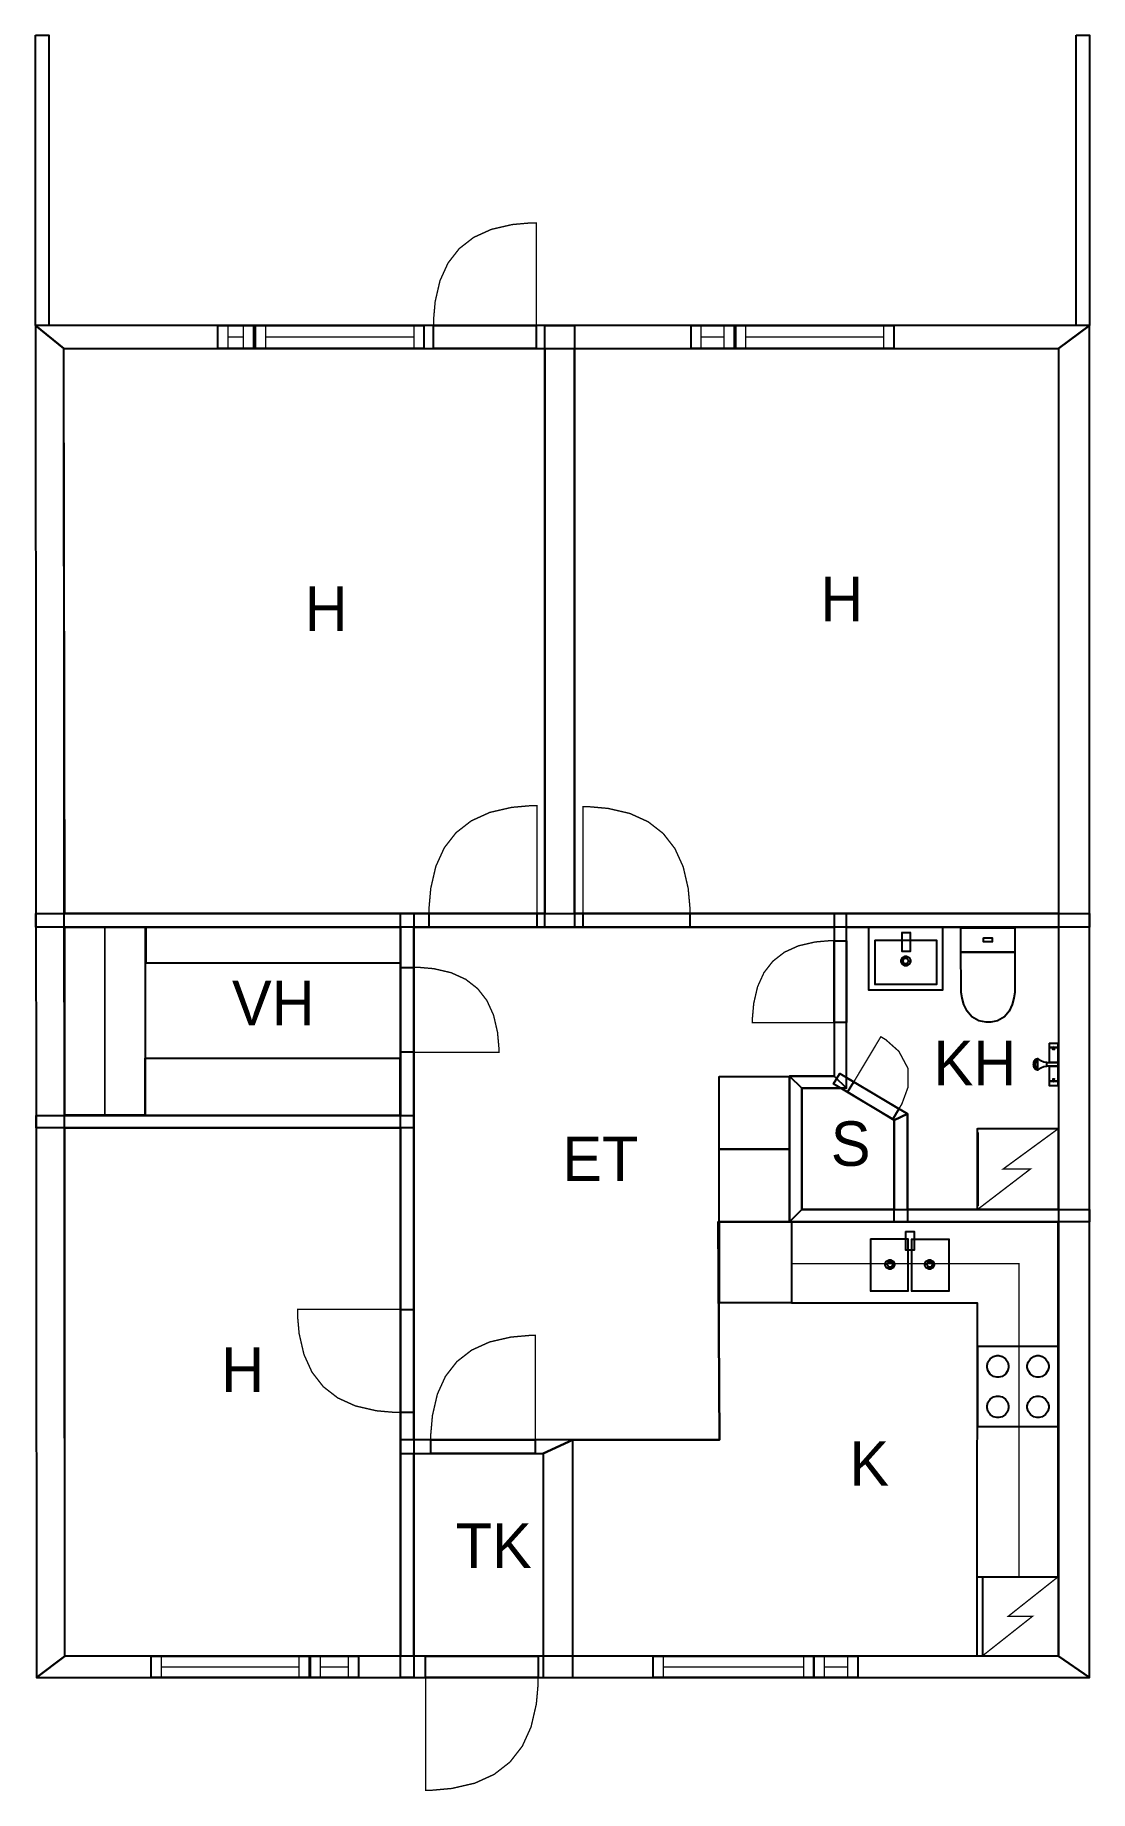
# Model space of a CAD drawing. Extents: x 2.6 to 10.8, y 0 to 13.6.
import ezdxf

# ---------------------------------------------------------------- set-up
doc = ezdxf.new("R2010")
doc.units = 0
doc.layers.get('0').update_dxf_attribs({"linetype": 'CONTINUOUS'})

msp = doc.modelspace()

# ---------------------------------------------------------------- linework, layer by layer
at = {"color": 0}
for points, const_width in [([(2.61481, 13.5499), (2.71897, 13.5499), (2.71897, 11.3085), (2.61481, 11.3085), (2.61481, 13.5499)], 0.002083), ([(10.649, 13.5499), (10.7532, 13.5499), (10.7532, 11.3085), (10.649, 11.3085), (10.649, 13.5499)], 0.002083), ([(5.68864, 11.3085), (5.68864, 11.3549), (5.70101, 11.4943), (5.73817, 11.6553), (5.80007, 11.7915), (5.88678, 11.9029), (5.99821, 11.9896), (6.13444, 12.0515), (6.29546, 12.0887), (6.43479, 12.1011), (6.48122, 12.1011), (6.48122, 11.3085), (5.68864, 11.3085)], 0.010417), ([(2.83458, 11.1314), (10.5123, 11.1314), (10.7519, 11.3085), (2.61561, 11.3085), (2.83458, 11.1314)], 0.002083), ([(2.84196, 1.03923), (2.83458, 11.1314), (2.61561, 11.3085), (2.62332, 0.872558), (2.84196, 1.03923)], 0.002083), ([(4.02311, 11.3085), (4.29833, 11.3085), (4.29833, 11.1314), (4.02311, 11.1314), (4.02311, 11.3085)], 0.010417), ([(4.02311, 11.3085), (4.29833, 11.3085), (4.29833, 11.1314), (4.02311, 11.1314), (4.02311, 11.3085)], 0.010417), ([(4.3144, 11.3085), (5.61447, 11.3085), (5.61447, 11.1314), (4.3144, 11.1314), (4.3144, 11.3085)], 0.010417), ([(4.3144, 11.3085), (5.61447, 11.3085), (5.61447, 11.1314), (4.3144, 11.1314), (4.3144, 11.3085)], 0.010417), ([(5.68864, 11.3085), (6.48122, 11.3085), (6.48122, 11.1314), (5.68864, 11.1314), (5.68864, 11.3085)], 0.010417), ([(5.68864, 11.3085), (6.48122, 11.3085), (6.48122, 11.1314), (5.68864, 11.1314), (5.68864, 11.3085)], 0.010417), ([(6.54824, 11.3085), (6.7774, 11.3085), (6.7774, 6.66575), (6.54824, 6.66575), (6.54824, 11.3085)], 0.002083), ([(7.67606, 11.3085), (8.00896, 11.3085), (8.00896, 11.1314), (7.67606, 11.1314), (7.67606, 11.3085)], 0.010417), ([(7.67606, 11.3085), (8.00896, 11.3085), (8.00896, 11.1314), (7.67606, 11.1314), (7.67606, 11.3085)], 0.010417), ([(8.02094, 11.3085), (9.24126, 11.3085), (9.24126, 11.1314), (8.02094, 11.1314), (8.02094, 11.3085)], 0.010417), ([(8.02094, 11.3085), (9.24126, 11.3085), (9.24126, 11.1314), (8.02094, 11.1314), (8.02094, 11.3085)], 0.010417), ([(10.5123, 11.1314), (10.5123, 1.03923), (10.7519, 0.872558), (10.7519, 11.3085), (10.5123, 11.1314)], 0.002083), ([(5.65397, 6.76992), (5.65397, 6.81874), (5.66694, 6.96522), (5.706, 7.13444), (5.77111, 7.27767), (5.86219, 7.39481), (5.97939, 7.48594), (6.12256, 7.55106), (6.29178, 7.59011), (6.43826, 7.60308), (6.48708, 7.60308), (6.48708, 6.76992), (5.65397, 6.76992)], 0.010417), ([(7.66738, 6.76992), (7.66738, 6.81831), (7.65446, 6.96332), (7.61578, 7.13092), (7.55132, 7.27268), (7.4611, 7.38872), (7.34511, 7.47894), (7.20329, 7.5434), (7.03575, 7.58208), (6.89074, 7.59494), (6.84239, 7.59494), (6.84239, 6.76992), (7.66738, 6.76992)], 0.010417), ([(2.61908, 6.76992), (10.7519, 6.76992), (10.7519, 6.66575), (2.61908, 6.66575), (2.61908, 6.76992)], 0.002083), ([(2.83838, 6.66575), (2.83838, 5.21306), (3.46338, 5.21306), (3.46338, 6.66575), (2.83838, 6.66575)], 0.010417), ([(3.46886, 6.66575), (5.43278, 6.66575), (5.43278, 6.38878), (3.46886, 6.38878), (3.46886, 6.66575)], 0.010417), ([(5.43283, 6.76992), (5.537, 6.76992), (5.537, 0.872558), (5.43283, 0.872558), (5.43283, 6.76992)], 0.002083), ([(5.65397, 6.76992), (6.48708, 6.76992), (6.48708, 6.66575), (5.65397, 6.66575), (5.65397, 6.76992)], 0.010417), ([(5.65397, 6.76992), (6.48708, 6.76992), (6.48708, 6.66575), (5.65397, 6.66575), (5.65397, 6.76992)], 0.010417), ([(6.84239, 6.76992), (7.66738, 6.76992), (7.66738, 6.66575), (6.84239, 6.66575), (6.84239, 6.76992)], 0.010417), ([(6.84239, 6.76992), (7.66738, 6.76992), (7.66738, 6.66575), (6.84239, 6.66575), (6.84239, 6.76992)], 0.010417), ([(8.87565, 5.42171), (8.87565, 6.76992), (8.7819, 6.76992), (8.7819, 5.51546), (8.87565, 5.42171)], 0.002083), ([(9.04964, 6.66493), (9.61783, 6.66493), (9.61783, 6.17974), (9.04964, 6.17974), (9.04964, 6.66493)], 0.010417), ([(9.75965, 6.66054), (10.1762, 6.66054), (10.1762, 6.47325), (9.75965, 6.47325), (9.75965, 6.66054)], 0.010417), ([(8.7819, 6.56087), (8.74485, 6.56087), (8.63385, 6.55106), (8.50553, 6.52143), (8.39703, 6.47211), (8.30821, 6.403), (8.2391, 6.31418), (8.18978, 6.20568), (8.16015, 6.07736), (8.15033, 5.96636), (8.15033, 5.92931), (8.7819, 5.92931), (8.7819, 6.56087)], 0.010417), ([(8.7819, 6.56087), (8.87565, 6.56087), (8.87565, 5.92931), (8.7819, 5.92931), (8.7819, 6.56087)], 0.010417), ([(8.7819, 6.56087), (8.87565, 6.56087), (8.87565, 5.92931), (8.7819, 5.92931), (8.7819, 6.56087)], 0.010417), ([(9.097, 6.56392), (9.57058, 6.56392), (9.57058, 6.22254), (9.097, 6.22254), (9.097, 6.56392)], 0.010417), ([(9.30533, 6.62451), (9.36783, 6.62451), (9.36783, 6.47868), (9.30533, 6.47868), (9.30533, 6.62451)], 0.010417), ([(9.93485, 6.58268), (10.0011, 6.58268), (10.0011, 6.55111), (9.93485, 6.55111), (9.93485, 6.58268)], 0.010417), ([(9.37022, 6.40451), (9.37022, 6.39811), (9.35954, 6.37875), (9.34017, 6.36806), (9.33376, 6.36806), (9.32731, 6.36806), (9.30794, 6.37875), (9.29731, 6.39811), (9.29731, 6.40451), (9.29731, 6.41097), (9.30794, 6.43033), (9.32731, 6.44097), (9.33376, 6.44097), (9.34017, 6.44097), (9.35954, 6.43033), (9.37022, 6.41097), (9.37022, 6.40451)], 0.008333), ([(9.3546, 6.40451), (9.3546, 6.40088), (9.34847, 6.38981), (9.3374, 6.38368), (9.33376, 6.38368), (9.33008, 6.38368), (9.31901, 6.38981), (9.31293, 6.40088), (9.31293, 6.40451), (9.31293, 6.40821), (9.31901, 6.41928), (9.33008, 6.42535), (9.33376, 6.42535), (9.3374, 6.42535), (9.34847, 6.41928), (9.3546, 6.40821), (9.3546, 6.40451)], 0.008333), ([(10.1762, 6.20497), (10.1762, 6.20497), (10.1763, 6.19325), (10.1746, 6.16228), (10.1685, 6.11843), (10.1551, 6.06819), (10.1316, 6.01796), (10.0951, 5.97412), (10.0429, 5.94314), (9.98986, 5.93137), (9.97222, 5.93137), (9.95389, 5.93137), (9.89903, 5.94314), (9.845, 5.97412), (9.80718, 6.01796), (9.78271, 6.06819), (9.76872, 6.11843), (9.76232, 6.16228), (9.76058, 6.19325), (9.76069, 6.20497), (9.76069, 6.20497), (9.75965, 6.47325), (10.1762, 6.47325), (10.1762, 6.20497)], 0.010417), ([(5.43283, 6.35514), (5.537, 6.35514), (5.537, 5.69943), (5.43283, 5.69943), (5.43283, 6.35514)], 0.010417), ([(5.43283, 6.35514), (5.537, 6.35514), (5.537, 5.69943), (5.43283, 5.69943), (5.43283, 6.35514)], 0.010417), ([(5.537, 6.35514), (5.57542, 6.35514), (5.69065, 6.34494), (5.82383, 6.31418), (5.93653, 6.26297), (6.02875, 6.19125), (6.10047, 6.09901), (6.15169, 5.98633), (6.18246, 5.85314), (6.19271, 5.7379), (6.19271, 5.69943), (5.537, 5.69943), (5.537, 6.35514)], 0.010417), ([(9.28114, 5.26297), (9.30393, 5.30106), (9.35058, 5.42839), (9.35047, 5.57633), (9.28071, 5.70682), (9.17942, 5.79693), (9.14133, 5.81972), (8.93283, 5.4714), (9.28114, 5.26297)], 0.010417), ([(10.4435, 5.77067), (10.4435, 5.73736), (10.5071, 5.73736), (10.5071, 5.77067), (10.4435, 5.77067)], 0.010417), ([(10.4435, 5.73736), (10.4435, 5.62067), (10.5071, 5.62067), (10.5071, 5.73736), (10.4435, 5.73736)], 0.010417), ([(10.4748, 5.73736), (10.476, 5.73415), (10.4799, 5.7245), (10.4811, 5.72174), (10.4811, 5.72174), (10.4796, 5.72174), (10.4753, 5.72174), (10.471, 5.72174), (10.4696, 5.72174), (10.4696, 5.72174), (10.4702, 5.72412), (10.4736, 5.7341), (10.4748, 5.73736)], 0.010417), ([(3.46338, 5.65468), (5.42736, 5.65468), (5.42736, 5.21067), (3.46338, 5.21067), (3.46338, 5.65468)], 0.010417), ([(10.5071, 5.62067), (10.5071, 5.59256), (10.4238, 5.59256), (10.4238, 5.59961), (10.4238, 5.6154), (10.4238, 5.62067), (10.4446, 5.62067), (10.4915, 5.62067), (10.5071, 5.62067)], 0.010417), ([(10.4435, 5.59256), (10.4435, 5.47592), (10.5071, 5.47592), (10.5071, 5.59256), (10.4435, 5.59256)], 0.010417), ([(7.89388, 5.51172), (7.89388, 4.95117), (8.4369, 4.95117), (8.4369, 5.51172), (7.89388, 5.51172)], 0.010417), ([(8.43685, 5.51546), (8.7819, 5.51546), (8.87565, 5.42171), (8.5306, 5.42171), (8.43685, 5.51546)], 0.002083), ([(8.43685, 4.39139), (8.43685, 5.51546), (8.5306, 5.42171), (8.5306, 4.48514), (8.43685, 4.39139)], 0.002083), ([(9.24501, 5.17535), (8.77561, 5.45628), (8.82374, 5.53668), (9.3469, 5.22368), (9.24501, 5.17535)], 0.002083), ([(9.23292, 5.18251), (8.88471, 5.39106), (8.93283, 5.47151), (9.28114, 5.26297), (9.23292, 5.18251)], 0.010417), ([(9.23292, 5.18251), (8.88471, 5.39106), (8.93283, 5.47151), (9.28114, 5.26297), (9.23292, 5.18251)], 0.010417), ([(10.4435, 5.47694), (10.4435, 5.44151), (10.5071, 5.44151), (10.5071, 5.47694), (10.4435, 5.47694)], 0.010417), ([(10.4748, 5.47694), (10.476, 5.48019), (10.4799, 5.48986), (10.4811, 5.49257), (10.4811, 5.49257), (10.4796, 5.49257), (10.4753, 5.49257), (10.471, 5.49257), (10.4696, 5.49257), (10.4696, 5.49257), (10.4702, 5.49024), (10.4736, 5.48025), (10.4748, 5.47694)], 0.010417), ([(2.62022, 5.21067), (5.537, 5.21067), (5.537, 5.11692), (2.62022, 5.11692), (2.62022, 5.21067)], 0.002083), ([(9.24501, 4.39139), (9.24501, 5.17535), (9.3469, 5.22368), (9.3469, 4.39139), (9.24501, 4.39139)], 0.002083), ([(9.8865, 5.11014), (9.8865, 4.48514), (10.5115, 4.48514), (10.5115, 5.11014), (9.8865, 5.11014)], 0.010417), ([(7.89388, 4.95122), (7.89388, 4.39068), (8.4369, 4.39068), (8.4369, 4.95122), (7.89388, 4.95122)], 0.010417), ([(10.7519, 4.39139), (8.43685, 4.39139), (8.5306, 4.48514), (10.7519, 4.48514), (10.7519, 4.39139)], 0.002083), ([(7.89469, 4.39068), (8.45053, 4.39068), (8.45053, 3.76568), (7.89469, 3.76568), (7.89469, 4.39068)], 0.010417), ([(8.45053, 4.39068), (10.5104, 4.39068), (10.5104, 1.65164), (10.2086, 1.65164), (10.2086, 4.06749), (8.45231, 4.06749), (8.45053, 4.39068)], 0.010417), ([(8.45053, 4.39068), (8.45053, 3.76508), (9.88531, 3.76508), (9.88362, 1.65164), (10.5104, 1.65164), (10.5104, 4.38851), (8.45053, 4.39068)], 0.010417), ([(9.06375, 4.25917), (9.3501, 4.25917), (9.3501, 3.85553), (9.06375, 3.85553), (9.06375, 4.25917)], 0.010417), ([(9.33501, 4.31711), (9.39751, 4.31711), (9.39751, 4.17128), (9.33501, 4.17128), (9.33501, 4.31711)], 0.010417), ([(9.38021, 4.25814), (9.66656, 4.25814), (9.66656, 3.8546), (9.38021, 3.8546), (9.38021, 4.25814)], 0.010417), ([(9.24794, 4.06228), (9.24794, 4.05588), (9.23725, 4.03651), (9.21789, 4.02582), (9.21149, 4.02582), (9.20503, 4.02582), (9.18565, 4.03651), (9.17503, 4.05588), (9.17503, 4.06228), (9.17503, 4.06874), (9.18565, 4.08811), (9.20503, 4.09874), (9.21149, 4.09874), (9.21789, 4.09874), (9.23725, 4.08811), (9.24794, 4.06874), (9.24794, 4.06228)], 0.008333), ([(9.23232, 4.06228), (9.23232, 4.05865), (9.22618, 4.04758), (9.21511, 4.04144), (9.21149, 4.04144), (9.20779, 4.04144), (9.19672, 4.04758), (9.19065, 4.05865), (9.19065, 4.06228), (9.19065, 4.06597), (9.19672, 4.07704), (9.20779, 4.08311), (9.21149, 4.08311), (9.21511, 4.08311), (9.22618, 4.07704), (9.23232, 4.06597), (9.23232, 4.06228)], 0.008333), ([(9.55436, 4.06228), (9.55436, 4.05588), (9.54368, 4.03651), (9.52431, 4.02582), (9.5179, 4.02582), (9.51144, 4.02582), (9.49208, 4.03651), (9.48144, 4.05588), (9.48144, 4.06228), (9.48144, 4.06874), (9.49208, 4.08811), (9.51144, 4.09874), (9.5179, 4.09874), (9.52431, 4.09874), (9.54368, 4.08811), (9.55436, 4.06874), (9.55436, 4.06228)], 0.008333), ([(9.53874, 4.06228), (9.53874, 4.05865), (9.53261, 4.04758), (9.52154, 4.04144), (9.5179, 4.04144), (9.51421, 4.04144), (9.50315, 4.04758), (9.49707, 4.05865), (9.49707, 4.06228), (9.49707, 4.06597), (9.50315, 4.07704), (9.51421, 4.08311), (9.5179, 4.08311), (9.52154, 4.08311), (9.53261, 4.07704), (9.53874, 4.06597), (9.53874, 4.06228)], 0.008333), ([(5.43283, 2.92025), (5.38624, 2.92025), (5.24658, 2.93267), (5.08524, 2.96994), (4.94868, 3.03201), (4.83692, 3.11888), (4.75006, 3.23062), (4.68799, 3.36719), (4.65072, 3.52854), (4.63835, 3.66818), (4.63835, 3.71474), (5.43283, 3.71474), (5.43283, 2.92025)], 0.010417), ([(5.43283, 3.71474), (5.537, 3.71474), (5.537, 2.92025), (5.43283, 2.92025), (5.43283, 3.71474)], 0.010417), ([(5.43283, 3.71474), (5.537, 3.71474), (5.537, 2.92025), (5.43283, 2.92025), (5.43283, 3.71474)], 0.010417), ([(5.66737, 2.70763), (5.66737, 2.75489), (5.67996, 2.8966), (5.71772, 3.06033), (5.78071, 3.19889), (5.86887, 3.31228), (5.98226, 3.40044), (6.12082, 3.46343), (6.28456, 3.50119), (6.42626, 3.51378), (6.47353, 3.51378), (6.47353, 2.70763), (5.66737, 2.70763)], 0.010417), ([(9.88917, 3.43186), (9.88917, 2.8074), (10.5112, 2.8074), (10.5112, 3.43186), (9.88917, 3.43186)], 0.010417), ([(10.0443, 3.19135), (10.0362, 3.19135), (10.0119, 3.19792), (9.9854, 3.21576), (9.9675, 3.24229), (9.96099, 3.2666), (9.96099, 3.27468), (9.96099, 3.28282), (9.9675, 3.30713), (9.9854, 3.33361), (10.0119, 3.35151), (10.0362, 3.35801), (10.0443, 3.35801), (10.0524, 3.35801), (10.0768, 3.35151), (10.1033, 3.33361), (10.1211, 3.30713), (10.1277, 3.28282), (10.1277, 3.27468), (10.1277, 3.2666), (10.1211, 3.24229), (10.1033, 3.21576), (10.0768, 3.19792), (10.0524, 3.19135), (10.0443, 3.19135)], 0.010417), ([(10.3547, 3.19135), (10.3466, 3.19135), (10.3223, 3.19792), (10.2958, 3.21576), (10.2779, 3.24229), (10.2714, 3.2666), (10.2714, 3.27468), (10.2714, 3.28282), (10.2779, 3.30713), (10.2958, 3.33361), (10.3223, 3.35151), (10.3466, 3.35801), (10.3547, 3.35801), (10.3628, 3.35801), (10.3871, 3.35151), (10.4136, 3.33361), (10.4315, 3.30713), (10.438, 3.28282), (10.438, 3.27468), (10.438, 3.2666), (10.4315, 3.24229), (10.4136, 3.21576), (10.3871, 3.19792), (10.3628, 3.19135), (10.3547, 3.19135)], 0.010417), ([(10.0443, 2.87983), (10.0362, 2.87983), (10.0119, 2.88639), (9.9854, 2.90424), (9.9675, 2.93078), (9.96099, 2.95508), (9.96099, 2.96317), (9.96099, 2.97131), (9.9675, 2.99561), (9.9854, 3.02208), (10.0119, 3.03999), (10.0362, 3.0465), (10.0443, 3.0465), (10.0524, 3.0465), (10.0768, 3.03999), (10.1033, 3.02208), (10.1211, 2.99561), (10.1277, 2.97131), (10.1277, 2.96317), (10.1277, 2.95508), (10.1211, 2.93078), (10.1033, 2.90424), (10.0768, 2.88639), (10.0524, 2.87983), (10.0443, 2.87983)], 0.010417), ([(10.3547, 2.87983), (10.3466, 2.87983), (10.3223, 2.88639), (10.2958, 2.90424), (10.2779, 2.93078), (10.2714, 2.95508), (10.2714, 2.96317), (10.2714, 2.97131), (10.2779, 2.99561), (10.2958, 3.02208), (10.3223, 3.03999), (10.3466, 3.0465), (10.3547, 3.0465), (10.3628, 3.0465), (10.3871, 3.03999), (10.4136, 3.02208), (10.4315, 2.99561), (10.438, 2.97131), (10.438, 2.96317), (10.438, 2.95508), (10.4315, 2.93078), (10.4136, 2.90424), (10.3871, 2.88639), (10.3628, 2.87983), (10.3547, 2.87983)], 0.010417), ([(5.66737, 2.70763), (6.47353, 2.70763), (6.47353, 2.60346), (5.66737, 2.60346), (5.66737, 2.70763)], 0.010417), ([(5.66737, 2.70763), (6.47353, 2.70763), (6.47353, 2.60346), (5.66737, 2.60346), (5.66737, 2.70763)], 0.010417), ([(5.43283, 2.60346), (6.53581, 2.60346), (6.76497, 2.70763), (5.43283, 2.70763), (5.43283, 2.60346)], 0.002083), ([(6.76497, 0.872558), (6.76497, 2.70763), (6.53581, 2.60346), (6.53581, 0.872558), (6.76497, 0.872558)], 0.002083), ([(9.88547, 1.65164), (9.88547, 1.03923), (10.5105, 1.03923), (10.5105, 1.65164), (9.88547, 1.65164)], 0.010207), ([(9.88547, 1.65164), (9.88547, 1.03923), (9.92714, 1.03923), (9.92714, 1.65164), (9.88547, 1.65164)], 0.010207), ([(10.5123, 1.03923), (2.84196, 1.03923), (2.62332, 0.872558), (10.7519, 0.872558), (10.5123, 1.03923)], 0.002083), ([(3.50851, 1.03923), (4.7276, 1.03923), (4.7276, 0.872558), (3.50851, 0.872558), (3.50851, 1.03923)], 0.010417), ([(3.50851, 1.03923), (4.7276, 1.03923), (4.7276, 0.872558), (3.50851, 0.872558), (3.50851, 1.03923)], 0.010417), ([(4.73753, 1.03923), (5.10915, 1.03923), (5.10915, 0.872558), (4.73753, 0.872558), (4.73753, 1.03923)], 0.010417), ([(4.73753, 1.03923), (5.10915, 1.03923), (5.10915, 0.872558), (4.73753, 0.872558), (4.73753, 1.03923)], 0.010417), ([(5.6269, 1.03923), (6.49561, 1.03923), (6.49561, 0.872558), (5.6269, 0.872558), (5.6269, 1.03923)], 0.010417), ([(5.6269, 1.03923), (6.49561, 1.03923), (6.49561, 0.872558), (5.6269, 0.872558), (5.6269, 1.03923)], 0.010417), ([(7.38385, 1.03923), (8.62272, 1.03923), (8.62272, 0.872558), (7.38385, 0.872558), (7.38385, 1.03923)], 0.010417), ([(7.38385, 1.03923), (8.62272, 1.03923), (8.62272, 0.872558), (7.38385, 0.872558), (7.38385, 1.03923)], 0.010417), ([(8.62771, 1.03923), (8.96468, 1.03923), (8.96468, 0.872558), (8.62771, 0.872558), (8.62771, 1.03923)], 0.010417), ([(8.62771, 1.03923), (8.96468, 1.03923), (8.96468, 0.872558), (8.62771, 0.872558), (8.62771, 1.03923)], 0.010417), ([(6.49561, 0.872558), (6.49561, 0.821669), (6.48199, 0.668946), (6.44129, 0.492512), (6.37343, 0.343153), (6.27843, 0.220975), (6.15625, 0.125977), (6.00694, 0.058105), (5.83046, 0.017415), (5.67779, 0.003798), (5.6269, 0.003798), (5.6269, 0.872558), (6.49561, 0.872558)], 0.010417)]:
    msp.add_lwpolyline(points, close=True, dxfattribs=dict(at, const_width=const_width))
at = {"color": 7}
for points in [[(2.61481, 13.5499), (2.71897, 13.5499), (2.71897, 11.3085), (2.61481, 11.3085), (2.61481, 13.5499)], [(10.649, 13.5499), (10.7532, 13.5499), (10.7532, 11.3085), (10.649, 11.3085), (10.649, 13.5499)], [(4.02311, 11.3085), (4.29833, 11.3085), (4.29833, 11.1314), (4.02311, 11.1314), (4.02311, 11.3085)], [(4.02311, 11.3085), (4.29833, 11.3085), (4.29833, 11.1314), (4.02311, 11.1314), (4.02311, 11.3085)], [(4.3144, 11.3085), (5.61447, 11.3085), (5.61447, 11.1314), (4.3144, 11.1314), (4.3144, 11.3085)], [(4.3144, 11.3085), (5.61447, 11.3085), (5.61447, 11.1314), (4.3144, 11.1314), (4.3144, 11.3085)], [(5.68864, 11.3085), (6.48122, 11.3085), (6.48122, 11.1314), (5.68864, 11.1314), (5.68864, 11.3085)], [(5.68864, 11.3085), (6.48122, 11.3085), (6.48122, 11.1314), (5.68864, 11.1314), (5.68864, 11.3085)], [(7.67606, 11.3085), (8.00896, 11.3085), (8.00896, 11.1314), (7.67606, 11.1314), (7.67606, 11.3085)], [(7.67606, 11.3085), (8.00896, 11.3085), (8.00896, 11.1314), (7.67606, 11.1314), (7.67606, 11.3085)], [(8.02094, 11.3085), (9.24126, 11.3085), (9.24126, 11.1314), (8.02094, 11.1314), (8.02094, 11.3085)], [(8.02094, 11.3085), (9.24126, 11.3085), (9.24126, 11.1314), (8.02094, 11.1314), (8.02094, 11.3085)], [(6.54824, 6.76992), (2.84196, 6.76992), (2.83458, 11.1314), (6.54824, 11.1314), (6.54824, 6.76992)], [(6.7774, 11.1314), (10.5123, 11.1314), (10.5123, 6.76992), (6.7774, 6.76992), (6.7774, 11.1314)], [(2.83838, 6.66575), (3.46338, 6.66575), (3.46338, 5.21306), (2.83838, 5.21306), (2.83838, 6.66575)], [(2.84196, 6.66575), (5.43283, 6.66575), (5.43283, 5.21067), (2.84196, 5.21067), (2.84196, 6.66575)], [(3.46886, 6.66575), (5.43278, 6.66575), (5.43278, 6.38878), (3.46886, 6.38878), (3.46886, 6.66575)], [(8.7819, 5.51546), (8.43685, 5.51546), (8.43685, 4.39139), (10.5123, 4.39139), (10.5123, 4.39068), (7.88667, 4.39068), (7.89469, 2.70763), (5.537, 2.70763), (5.537, 6.66575), (8.7819, 6.66575), (8.7819, 5.51546)], [(5.65397, 6.76992), (6.48708, 6.76992), (6.48708, 6.66575), (5.65397, 6.66575), (5.65397, 6.76992)], [(5.65397, 6.76992), (6.48708, 6.76992), (6.48708, 6.66575), (5.65397, 6.66575), (5.65397, 6.76992)], [(6.84239, 6.76992), (7.66738, 6.76992), (7.66738, 6.66575), (6.84239, 6.66575), (6.84239, 6.76992)], [(6.84239, 6.76992), (7.66738, 6.76992), (7.66738, 6.66575), (6.84239, 6.66575), (6.84239, 6.76992)], [(10.5123, 4.48514), (9.3469, 4.48514), (9.3469, 5.22368), (8.87565, 5.50347), (8.87565, 6.66575), (10.5123, 6.66575), (10.5123, 4.48514)], [(9.04964, 6.66493), (9.61783, 6.66493), (9.61783, 6.17974), (9.04964, 6.17974), (9.04964, 6.66493)], [(9.75965, 6.66054), (10.1762, 6.66054), (10.1762, 6.47325), (9.75965, 6.47325), (9.75965, 6.66054)], [(8.7819, 6.56087), (8.87565, 6.56087), (8.87565, 5.92931), (8.7819, 5.92931), (8.7819, 6.56087)], [(8.7819, 6.56087), (8.87565, 6.56087), (8.87565, 5.92931), (8.7819, 5.92931), (8.7819, 6.56087)], [(9.097, 6.56392), (9.57058, 6.56392), (9.57058, 6.22254), (9.097, 6.22254), (9.097, 6.56392)], [(9.30533, 6.62451), (9.36783, 6.62451), (9.36783, 6.47868), (9.30533, 6.47868), (9.30533, 6.62451)], [(9.93485, 6.58268), (10.0011, 6.58268), (10.0011, 6.55111), (9.93485, 6.55111), (9.93485, 6.58268)], [(9.37022, 6.40451), (9.37022, 6.39811), (9.35954, 6.37875), (9.34017, 6.36806), (9.33376, 6.36806), (9.32731, 6.36806), (9.30794, 6.37875), (9.29731, 6.39811), (9.29731, 6.40451), (9.29731, 6.41097), (9.30794, 6.43033), (9.32731, 6.44097), (9.33376, 6.44097), (9.34017, 6.44097), (9.35954, 6.43033), (9.37022, 6.41097), (9.37022, 6.40451)], [(9.3546, 6.40451), (9.3546, 6.40088), (9.34847, 6.38981), (9.3374, 6.38368), (9.33376, 6.38368), (9.33008, 6.38368), (9.31901, 6.38981), (9.31293, 6.40088), (9.31293, 6.40451), (9.31293, 6.40821), (9.31901, 6.41928), (9.33008, 6.42535), (9.33376, 6.42535), (9.3374, 6.42535), (9.34847, 6.41928), (9.3546, 6.40821), (9.3546, 6.40451)], [(10.1762, 6.20497), (10.1762, 6.20497), (10.1763, 6.19325), (10.1746, 6.16228), (10.1685, 6.11843), (10.1551, 6.06819), (10.1316, 6.01796), (10.0951, 5.97412), (10.0429, 5.94314), (9.98986, 5.93137), (9.97222, 5.93137), (9.95389, 5.93137), (9.89903, 5.94314), (9.845, 5.97412), (9.80718, 6.01796), (9.78271, 6.06819), (9.76872, 6.11843), (9.76232, 6.16228), (9.76058, 6.19325), (9.76069, 6.20497), (9.76069, 6.20497), (9.75965, 6.47325), (10.1762, 6.47325), (10.1762, 6.20497)], [(5.43283, 6.35514), (5.537, 6.35514), (5.537, 5.69943), (5.43283, 5.69943), (5.43283, 6.35514)], [(5.43283, 6.35514), (5.537, 6.35514), (5.537, 5.69943), (5.43283, 5.69943), (5.43283, 6.35514)], [(10.4435, 5.77067), (10.5071, 5.77067), (10.5071, 5.73736), (10.4435, 5.73736), (10.4435, 5.77067)], [(10.4435, 5.73736), (10.5071, 5.73736), (10.5071, 5.62067), (10.4435, 5.62067), (10.4435, 5.73736)], [(10.4748, 5.73736), (10.476, 5.73415), (10.4799, 5.7245), (10.4811, 5.72174), (10.4811, 5.72174), (10.4796, 5.72174), (10.4753, 5.72174), (10.471, 5.72174), (10.4696, 5.72174), (10.4696, 5.72174), (10.4702, 5.72412), (10.4736, 5.7341), (10.4748, 5.73736)], [(3.46338, 5.65468), (5.42736, 5.65468), (5.42736, 5.21067), (3.46338, 5.21067), (3.46338, 5.65468)], [(10.4238, 5.62067), (10.4174, 5.62067), (10.3985, 5.62435), (10.3761, 5.63428), (10.3717, 5.63737), (10.3701, 5.6384), (10.3555, 5.6486), (10.3539, 5.64882), (10.3511, 5.64936), (10.3345, 5.64518), (10.3217, 5.62853), (10.3206, 5.62278), (10.3204, 5.62147), (10.3196, 5.60997), (10.3196, 5.60612), (10.3196, 5.60715), (10.3196, 5.60303), (10.3204, 5.59179), (10.3206, 5.5905), (10.3217, 5.58479), (10.3345, 5.56808), (10.3511, 5.56396), (10.3539, 5.56446), (10.3555, 5.56472), (10.3701, 5.57487), (10.3717, 5.5759), (10.3761, 5.57904), (10.3985, 5.58892), (10.4174, 5.59256), (10.4238, 5.59256)], [(10.3529, 5.64882), (10.3524, 5.6486), (10.3422, 5.63672), (10.3331, 5.61296), (10.3331, 5.60504), (10.3333, 5.59879), (10.3426, 5.57617), (10.3524, 5.565), (10.3529, 5.56446)], [(10.5071, 5.62067), (10.5071, 5.59256), (10.4238, 5.59256), (10.4238, 5.59961), (10.4238, 5.6154), (10.4238, 5.62067), (10.4446, 5.62067), (10.4915, 5.62067), (10.5071, 5.62067)], [(10.4435, 5.59256), (10.5071, 5.59256), (10.5071, 5.47592), (10.4435, 5.47592), (10.4435, 5.59256)], [(7.89388, 5.51172), (8.4369, 5.51172), (8.4369, 4.95117), (7.89388, 4.95117), (7.89388, 5.51172)], [(9.24501, 5.17535), (9.24501, 4.48514), (8.5306, 4.48514), (8.5306, 5.42171), (8.83876, 5.42171), (9.24501, 5.17535)], [(9.23292, 5.18251), (8.88471, 5.39106), (8.93283, 5.47151), (9.28114, 5.26297), (9.23292, 5.18251)], [(9.23292, 5.18251), (8.88471, 5.39106), (8.93283, 5.47151), (9.28114, 5.26297), (9.23292, 5.18251)], [(10.4435, 5.47694), (10.5071, 5.47694), (10.5071, 5.44151), (10.4435, 5.44151), (10.4435, 5.47694)], [(10.4748, 5.47694), (10.476, 5.48019), (10.4799, 5.48986), (10.4811, 5.49257), (10.4811, 5.49257), (10.4796, 5.49257), (10.4753, 5.49257), (10.471, 5.49257), (10.4696, 5.49257), (10.4696, 5.49257), (10.4702, 5.49024), (10.4736, 5.48025), (10.4748, 5.47694)], [(2.84196, 5.11692), (5.43283, 5.11692), (5.43283, 1.03923), (2.84196, 1.03923), (2.84196, 5.11692)], [(9.8865, 5.11014), (10.5115, 5.11014), (10.5115, 4.48514), (9.8865, 4.48514), (9.8865, 5.11014)], [(7.89388, 4.95122), (8.4369, 4.95122), (8.4369, 4.39068), (7.89388, 4.39068), (7.89388, 4.95122)], [(10.5123, 4.39068), (10.5123, 1.03923), (6.76497, 1.03923), (6.76497, 2.70763), (7.89469, 2.70763), (7.88667, 4.39068), (10.5123, 4.39068)], [(7.89469, 4.39068), (8.45053, 4.39068), (8.45053, 3.76568), (7.89469, 3.76568), (7.89469, 4.39068)], [(8.45053, 4.39068), (8.45053, 3.76508), (9.88531, 3.76508), (9.88362, 1.65164), (10.5104, 1.65164), (10.5104, 4.38851), (8.45053, 4.39068)], [(9.06375, 4.25917), (9.3501, 4.25917), (9.3501, 3.85553), (9.06375, 3.85553), (9.06375, 4.25917)], [(9.33501, 4.31711), (9.39751, 4.31711), (9.39751, 4.17128), (9.33501, 4.17128), (9.33501, 4.31711)], [(9.38021, 4.25814), (9.66656, 4.25814), (9.66656, 3.8546), (9.38021, 3.8546), (9.38021, 4.25814)], [(9.24794, 4.06228), (9.24794, 4.05588), (9.23725, 4.03651), (9.21789, 4.02582), (9.21149, 4.02582), (9.20503, 4.02582), (9.18565, 4.03651), (9.17503, 4.05588), (9.17503, 4.06228), (9.17503, 4.06874), (9.18565, 4.08811), (9.20503, 4.09874), (9.21149, 4.09874), (9.21789, 4.09874), (9.23725, 4.08811), (9.24794, 4.06874), (9.24794, 4.06228)], [(9.23232, 4.06228), (9.23232, 4.05865), (9.22618, 4.04758), (9.21511, 4.04144), (9.21149, 4.04144), (9.20779, 4.04144), (9.19672, 4.04758), (9.19065, 4.05865), (9.19065, 4.06228), (9.19065, 4.06597), (9.19672, 4.07704), (9.20779, 4.08311), (9.21149, 4.08311), (9.21511, 4.08311), (9.22618, 4.07704), (9.23232, 4.06597), (9.23232, 4.06228)], [(9.55436, 4.06228), (9.55436, 4.05588), (9.54368, 4.03651), (9.52431, 4.02582), (9.5179, 4.02582), (9.51144, 4.02582), (9.49208, 4.03651), (9.48144, 4.05588), (9.48144, 4.06228), (9.48144, 4.06874), (9.49208, 4.08811), (9.51144, 4.09874), (9.5179, 4.09874), (9.52431, 4.09874), (9.54368, 4.08811), (9.55436, 4.06874), (9.55436, 4.06228)], [(9.53874, 4.06228), (9.53874, 4.05865), (9.53261, 4.04758), (9.52154, 4.04144), (9.5179, 4.04144), (9.51421, 4.04144), (9.50315, 4.04758), (9.49707, 4.05865), (9.49707, 4.06228), (9.49707, 4.06597), (9.50315, 4.07704), (9.51421, 4.08311), (9.5179, 4.08311), (9.52154, 4.08311), (9.53261, 4.07704), (9.53874, 4.06597), (9.53874, 4.06228)], [(5.43283, 3.71474), (5.537, 3.71474), (5.537, 2.92025), (5.43283, 2.92025), (5.43283, 3.71474)], [(5.43283, 3.71474), (5.537, 3.71474), (5.537, 2.92025), (5.43283, 2.92025), (5.43283, 3.71474)], [(9.88917, 3.43186), (10.5112, 3.43186), (10.5112, 2.8074), (9.88917, 2.8074), (9.88917, 3.43186)], [(10.0443, 3.19135), (10.0362, 3.19135), (10.0119, 3.19792), (9.9854, 3.21576), (9.9675, 3.24229), (9.96099, 3.2666), (9.96099, 3.27468), (9.96099, 3.28282), (9.9675, 3.30713), (9.9854, 3.33361), (10.0119, 3.35151), (10.0362, 3.35801), (10.0443, 3.35801), (10.0524, 3.35801), (10.0768, 3.35151), (10.1033, 3.33361), (10.1211, 3.30713), (10.1277, 3.28282), (10.1277, 3.27468), (10.1277, 3.2666), (10.1211, 3.24229), (10.1033, 3.21576), (10.0768, 3.19792), (10.0524, 3.19135), (10.0443, 3.19135)], [(10.3547, 3.19135), (10.3466, 3.19135), (10.3223, 3.19792), (10.2958, 3.21576), (10.2779, 3.24229), (10.2714, 3.2666), (10.2714, 3.27468), (10.2714, 3.28282), (10.2779, 3.30713), (10.2958, 3.33361), (10.3223, 3.35151), (10.3466, 3.35801), (10.3547, 3.35801), (10.3628, 3.35801), (10.3871, 3.35151), (10.4136, 3.33361), (10.4315, 3.30713), (10.438, 3.28282), (10.438, 3.27468), (10.438, 3.2666), (10.4315, 3.24229), (10.4136, 3.21576), (10.3871, 3.19792), (10.3628, 3.19135), (10.3547, 3.19135)], [(10.0443, 2.87983), (10.0362, 2.87983), (10.0119, 2.88639), (9.9854, 2.90424), (9.9675, 2.93078), (9.96099, 2.95508), (9.96099, 2.96317), (9.96099, 2.97131), (9.9675, 2.99561), (9.9854, 3.02208), (10.0119, 3.03999), (10.0362, 3.0465), (10.0443, 3.0465), (10.0524, 3.0465), (10.0768, 3.03999), (10.1033, 3.02208), (10.1211, 2.99561), (10.1277, 2.97131), (10.1277, 2.96317), (10.1277, 2.95508), (10.1211, 2.93078), (10.1033, 2.90424), (10.0768, 2.88639), (10.0524, 2.87983), (10.0443, 2.87983)], [(10.3547, 2.87983), (10.3466, 2.87983), (10.3223, 2.88639), (10.2958, 2.90424), (10.2779, 2.93078), (10.2714, 2.95508), (10.2714, 2.96317), (10.2714, 2.97131), (10.2779, 2.99561), (10.2958, 3.02208), (10.3223, 3.03999), (10.3466, 3.0465), (10.3547, 3.0465), (10.3628, 3.0465), (10.3871, 3.03999), (10.4136, 3.02208), (10.4315, 2.99561), (10.438, 2.97131), (10.438, 2.96317), (10.438, 2.95508), (10.4315, 2.93078), (10.4136, 2.90424), (10.3871, 2.88639), (10.3628, 2.87983), (10.3547, 2.87983)], [(5.537, 2.60346), (6.53581, 2.60346), (6.53581, 1.03923), (5.537, 1.03923), (5.537, 2.60346)], [(5.66737, 2.70763), (6.47353, 2.70763), (6.47353, 2.60346), (5.66737, 2.60346), (5.66737, 2.70763)], [(5.66737, 2.70763), (6.47353, 2.70763), (6.47353, 2.60346), (5.66737, 2.60346), (5.66737, 2.70763)], [(9.88547, 1.65164), (10.5105, 1.65164), (10.5105, 1.03923), (9.88547, 1.03923), (9.88547, 1.65164)], [(9.88547, 1.65164), (9.92714, 1.65164), (9.92714, 1.03923), (9.88547, 1.03923), (9.88547, 1.65164)], [(3.50851, 1.03923), (4.7276, 1.03923), (4.7276, 0.872558), (3.50851, 0.872558), (3.50851, 1.03923)], [(3.50851, 1.03923), (4.7276, 1.03923), (4.7276, 0.872558), (3.50851, 0.872558), (3.50851, 1.03923)], [(4.73753, 1.03923), (5.10915, 1.03923), (5.10915, 0.872558), (4.73753, 0.872558), (4.73753, 1.03923)], [(4.73753, 1.03923), (5.10915, 1.03923), (5.10915, 0.872558), (4.73753, 0.872558), (4.73753, 1.03923)], [(5.6269, 1.03923), (6.49561, 1.03923), (6.49561, 0.872558), (5.6269, 0.872558), (5.6269, 1.03923)], [(5.6269, 1.03923), (6.49561, 1.03923), (6.49561, 0.872558), (5.6269, 0.872558), (5.6269, 1.03923)], [(7.38385, 1.03923), (8.62272, 1.03923), (8.62272, 0.872558), (7.38385, 0.872558), (7.38385, 1.03923)], [(7.38385, 1.03923), (8.62272, 1.03923), (8.62272, 0.872558), (7.38385, 0.872558), (7.38385, 1.03923)], [(8.62771, 1.03923), (8.96468, 1.03923), (8.96468, 0.872558), (8.62771, 0.872558), (8.62771, 1.03923)], [(8.62771, 1.03923), (8.96468, 1.03923), (8.96468, 0.872558), (8.62771, 0.872558), (8.62771, 1.03923)]]:
    msp.add_lwpolyline(points, close=True, dxfattribs=at)
at = {"color": 0}
for points in [[(2.83458, 11.1314), (10.5123, 11.1314), (10.7519, 11.3085), (2.61561, 11.3085), (2.83458, 11.1314)], [(2.84196, 1.03923), (2.83458, 11.1314), (2.61561, 11.3085), (2.62332, 0.872558), (2.84196, 1.03923)], [(6.54824, 11.3085), (6.7774, 11.3085), (6.7774, 6.66575), (6.54824, 6.66575), (6.54824, 11.3085)], [(10.5123, 11.1314), (10.5123, 1.03923), (10.7519, 0.872558), (10.7519, 11.3085), (10.5123, 11.1314)], [(2.61908, 6.76992), (10.7519, 6.76992), (10.7519, 6.66575), (2.61908, 6.66575), (2.61908, 6.76992)], [(5.43283, 6.76992), (5.537, 6.76992), (5.537, 0.872558), (5.43283, 0.872558), (5.43283, 6.76992)], [(8.87565, 5.42171), (8.87565, 6.76992), (8.7819, 6.76992), (8.7819, 5.51546), (8.87565, 5.42171)], [(8.43685, 4.39139), (8.43685, 5.51546), (8.5306, 5.42171), (8.5306, 4.48514), (8.43685, 4.39139)], [(8.43685, 5.51546), (8.7819, 5.51546), (8.87565, 5.42171), (8.5306, 5.42171), (8.43685, 5.51546)], [(9.24501, 5.17535), (8.77561, 5.45628), (8.82374, 5.53668), (9.3469, 5.22368), (9.24501, 5.17535)], [(2.62022, 5.21067), (5.537, 5.21067), (5.537, 5.11692), (2.62022, 5.11692), (2.62022, 5.21067)], [(9.24501, 4.39139), (9.24501, 5.17535), (9.3469, 5.22368), (9.3469, 4.39139), (9.24501, 4.39139)], [(10.7519, 4.39139), (8.43685, 4.39139), (8.5306, 4.48514), (10.7519, 4.48514), (10.7519, 4.39139)], [(5.43283, 2.60346), (6.53581, 2.60346), (6.76497, 2.70763), (5.43283, 2.70763), (5.43283, 2.60346)], [(6.76497, 0.872558), (6.76497, 2.70763), (6.53581, 2.60346), (6.53581, 0.872558), (6.76497, 0.872558)], [(10.5123, 1.03923), (2.84196, 1.03923), (2.62332, 0.872558), (10.7519, 0.872558), (10.5123, 1.03923)]]:
    msp.add_lwpolyline(points, close=True, dxfattribs=at)
for points, const_width in [([(4.10124, 11.1314), (4.10124, 11.3085)], 0.010417), ([(4.22021, 11.1314), (4.22021, 11.3085)], 0.010417), ([(4.39253, 11.1314), (4.39253, 11.3085)], 0.010417), ([(5.53635, 11.1314), (5.53635, 11.3085)], 0.010417), ([(7.75418, 11.1314), (7.75418, 11.3085)], 0.010417), ([(7.93083, 11.1314), (7.93083, 11.3085)], 0.010417), ([(8.09907, 11.1314), (8.09907, 11.3085)], 0.010417), ([(9.16314, 11.1314), (9.16314, 11.3085)], 0.010417), ([(4.10124, 11.2199), (4.22021, 11.2199)], 0.010417), ([(4.39253, 11.2199), (5.53635, 11.2199)], 0.010417), ([(7.75418, 11.2199), (7.93083, 11.2199)], 0.010417), ([(8.09907, 11.2199), (9.16314, 11.2199)], 0.010417), ([(10.4238, 5.62067), (10.4174, 5.62067), (10.3985, 5.62435), (10.3761, 5.63428), (10.3717, 5.63737), (10.3701, 5.6384), (10.3555, 5.6486), (10.3539, 5.64882), (10.3511, 5.64936), (10.3345, 5.64518), (10.3217, 5.62853), (10.3206, 5.62278), (10.3204, 5.62147), (10.3196, 5.60997), (10.3196, 5.60612), (10.3196, 5.60715), (10.3196, 5.60303), (10.3204, 5.59179), (10.3206, 5.5905), (10.3217, 5.58479), (10.3345, 5.56808), (10.3511, 5.56396), (10.3539, 5.56446), (10.3555, 5.56472), (10.3701, 5.57487), (10.3717, 5.5759), (10.3761, 5.57904), (10.3985, 5.58892), (10.4174, 5.59256), (10.4238, 5.59256)], 0.010417), ([(10.3529, 5.64882), (10.3524, 5.6486), (10.3422, 5.63672), (10.3331, 5.61296), (10.3331, 5.60504), (10.3333, 5.59879), (10.3426, 5.57617), (10.3524, 5.565), (10.3529, 5.56446)], 0.010417), ([(10.5115, 5.11014), (10.0844, 4.79764), (10.2948, 4.79764), (9.8865, 4.48514)], 0.010417), ([(9.89274, 5.08203), (9.89274, 4.51324)], 0.010417), ([(10.5105, 1.65164), (10.124, 1.34543), (10.3115, 1.34543), (9.92399, 1.03923)], 0.010207), ([(3.58664, 1.03923), (3.58664, 0.872558)], 0.010417), ([(4.64947, 0.955892), (3.58664, 0.955892)], 0.010417), ([(4.64947, 1.03923), (4.64947, 0.872558)], 0.010417), ([(4.81565, 1.03923), (4.81565, 0.872558)], 0.010417), ([(5.03103, 0.955892), (4.81565, 0.955892)], 0.010417), ([(5.03103, 1.03923), (5.03103, 0.872558)], 0.010417), ([(7.46197, 1.03923), (7.46197, 0.872558)], 0.010417), ([(8.5446, 0.955892), (7.46197, 0.955892)], 0.010417), ([(8.5446, 1.03923), (8.5446, 0.872558)], 0.010417), ([(8.70583, 1.03923), (8.70583, 0.872558)], 0.010417), ([(8.88656, 0.955892), (8.70583, 0.955892)], 0.010417), ([(8.88656, 1.03923), (8.88656, 0.872558)], 0.010417)]:
    msp.add_lwpolyline(points, dxfattribs=dict(at, const_width=const_width))
at = {"color": 7, "const_width": 0.002083}
for points in [[(6.54824, 6.76992), (2.84196, 6.76992), (2.83458, 11.1314), (6.54824, 11.1314), (6.54824, 6.76992)], [(6.7774, 11.1314), (10.5123, 11.1314), (10.5123, 6.76992), (6.7774, 6.76992), (6.7774, 11.1314)], [(2.84196, 6.66575), (5.43283, 6.66575), (5.43283, 5.21067), (2.84196, 5.21067), (2.84196, 6.66575)], [(8.7819, 5.51546), (8.43685, 5.51546), (8.43685, 4.39139), (10.5123, 4.39139), (10.5123, 4.39068), (7.88667, 4.39068), (7.89469, 2.70763), (5.537, 2.70763), (5.537, 6.66575), (8.7819, 6.66575), (8.7819, 5.51546)], [(10.5123, 4.48514), (9.3469, 4.48514), (9.3469, 5.22368), (8.87565, 5.50347), (8.87565, 6.66575), (10.5123, 6.66575), (10.5123, 4.48514)], [(9.24501, 5.17535), (9.24501, 4.48514), (8.5306, 4.48514), (8.5306, 5.42171), (8.83876, 5.42171), (9.24501, 5.17535)], [(2.84196, 5.11692), (5.43283, 5.11692), (5.43283, 1.03923), (2.84196, 1.03923), (2.84196, 5.11692)], [(10.5123, 4.39068), (10.5123, 1.03923), (6.76497, 1.03923), (6.76497, 2.70763), (7.89469, 2.70763), (7.88667, 4.39068), (10.5123, 4.39068)], [(5.537, 2.60346), (6.53581, 2.60346), (6.53581, 1.03923), (5.537, 1.03923), (5.537, 2.60346)]]:
    msp.add_lwpolyline(points, close=True, dxfattribs=at)
at = {"color": 253, "const_width": 0.010417}
msp.add_lwpolyline([(3.15088, 5.21306), (3.15088, 6.66575)], dxfattribs=at)

# ---------------------------------------------------------------- texts
at = {"color": 0}
for s, p in [('H', (8.67446, 9.02701)), ('H', (4.69325, 8.95139)), ('VH', (4.13225, 5.9086)), ('KH', (9.54872, 5.44514)), ('S', (8.75521, 4.82296)), ('ET', (6.68254, 4.70575)), ('H', (4.04854, 3.07806)), ('K', (8.89907, 2.35321)), ('TK', (5.85871, 1.71903))]:
    msp.add_text(s, height=0.34375, dxfattribs=at).set_placement(p)

doc.saveas('drawing.dxf')
